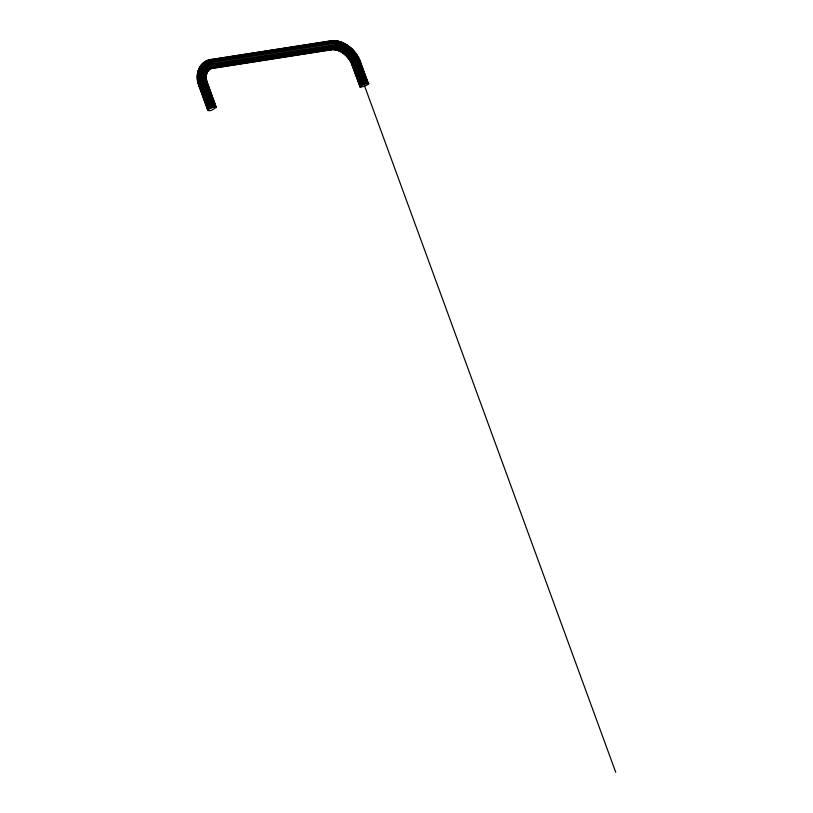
<?xml version="1.0" encoding="UTF-8"?>
<svg xmlns="http://www.w3.org/2000/svg" width="813" height="813" viewBox="0 0 813 813"><rect width="100%" height="100%" fill="white"/><g stroke="black" fill="none" stroke-linecap="round" stroke-linejoin="round"><path stroke-width="1.22" d="M216.167 107.204C203.697 107.651 207.61 114.826 216.167 107.204L206.726 81.066A17.073 12.561 55 0 1 213.006 65.904L335.85 46.839A20.112 14.797 55 0 1 354.824 60.619L363.635 84.298C349.641 92.448 380.677 80.457 363.635 84.298M211.665 59.39L207.904 60.264A24.786 18.232 55 0 0 198.789 82.296L208.535 109.359M210.293 68.658L213.433 67.926M330.993 40.853L208.626 59.949A24.634 18.12 55 0 0 199.561 81.839L209.297 108.881M210.191 59.715L329.56 41.168M213.697 67.57L217.447 66.991M219.957 66.595L222.457 66.209M224.967 65.823L227.467 65.436M229.977 65.04L232.477 64.654M234.987 64.268L237.487 63.871M246.258 62.51L248.758 62.123M251.268 61.737L253.768 61.351M256.278 60.955L258.778 60.569M261.288 60.182L263.788 59.786M272.558 58.424L275.058 58.038M277.568 57.652L280.068 57.266M282.578 56.869L285.078 56.483M287.589 56.097L290.089 55.701M292.599 55.314L295.099 54.928M297.609 54.532L300.109 54.146M303.869 53.567L306.369 53.17M308.879 52.784L311.379 52.398M313.889 52.012L316.389 51.615M318.899 51.229L321.399 50.843M211.969 68.251L332.344 49.451M331.653 49.766L211.095 68.638A15.904 11.697 55 0 0 208.392 70.091M330.251 40.863L333.676 40.65A27.225 20.03 55 0 1 359.366 59.298L360.687 62.398M330.169 49.481L334.387 49.298A18.79 13.821 55 0 1 352.11 62.174L360.86 85.69M330.911 49.776L333.706 49.613A18.943 13.933 55 0 1 351.572 62.591L360.332 86.127M368.523 83.82L359.376 59.105A26.504 19.502 55 0 0 334.367 40.945L210.252 60.203A23.465 17.256 55 0 0 201.624 81.056L211.309 107.966M368.177 83.373L359.102 59.044A25.569 18.811 55 0 0 334.976 41.534L211.055 60.762A22.53 16.575 55 0 0 202.762 80.782L212.417 107.57M360.423 62.753L365.21 75.853M366.084 78.241L368.259 84.186M367.608 83.333L358.584 59.136A24.481 18.008 55 0 0 335.484 42.367L211.766 61.554A21.433 15.772 55 0 0 203.89 80.609L213.504 107.265M366.795 83.404L359 62.103A23.313 17.144 55 0 0 333.452 43.556L214.317 62.073A20.264 14.908 55 0 0 205.659 82.987L214.469 107.072M365.83 83.607L356.917 59.684A22.144 16.28 55 0 0 336.023 44.522L212.782 63.638A19.095 14.045 55 0 0 205.76 80.609L215.282 106.991M364.742 83.912L355.891 60.121A21.047 15.488 55 0 0 336.033 45.701L212.996 64.786A18.008 13.242 55 0 0 206.38 80.792L215.852 107.042M364.295 85.162L615.766 772.35M362.568 84.745L353.797 61.148A19.39 14.268 55 0 0 335.495 47.865L212.793 66.9A16.351 12.032 55 0 0 206.787 81.432L216.197 107.489M361.622 85.223L352.872 61.676A18.943 13.933 55 0 0 334.997 48.709L212.386 67.723A15.904 11.697 55 0 0 206.096 76.249M354.498 69.268L357.527 77.54M352.639 65.711L360.413 86.94M360.068 86.503L351.287 62.906A19.39 14.268 55 0 0 332.995 49.613M360.098 86.778L351.287 63.099A20.112 14.797 55 0 0 332.304 49.319M207.589 85.04L215.516 106.716M210.242 108.414L200.526 81.422A24.187 17.784 55 0 1 209.419 59.928M205.719 102.611L207.823 108.353M208.006 109.796L198.27 82.743A24.634 18.12 55 0 1 207.325 60.853M208.087 110.609L198.433 83.81M198.89 85.965L207.772 110.436M198.921 86.259L198.026 83.17A24.187 17.784 55 0 1 204.764 62.611M332.974 40.66A27.672 20.355 55 0 1 347.751 45.965M350.484 48.17A27.672 20.355 55 0 1 355.332 53.455M357.364 56.453A27.672 20.355 55 0 1 358.543 58.546M338.493 50.223A21.047 15.488 55 0 1 340.749 51.351M341.49 51.798A21.047 15.488 55 0 1 348.137 57.743M348.696 58.465A21.047 15.488 55 0 1 351.551 63.15M345.2 53.912A22.144 16.28 55 0 1 346.572 55.223M206.39 73.485A15.742 11.585 55 0 1 211.807 68.322M206.543 81.859A15.904 11.697 55 0 1 206.167 79.948M198.077 83.536A23.465 17.256 55 0 1 197.864 72.733M197.905 81.107A22.53 16.575 55 0 1 197.793 75.873"/></g></svg>
